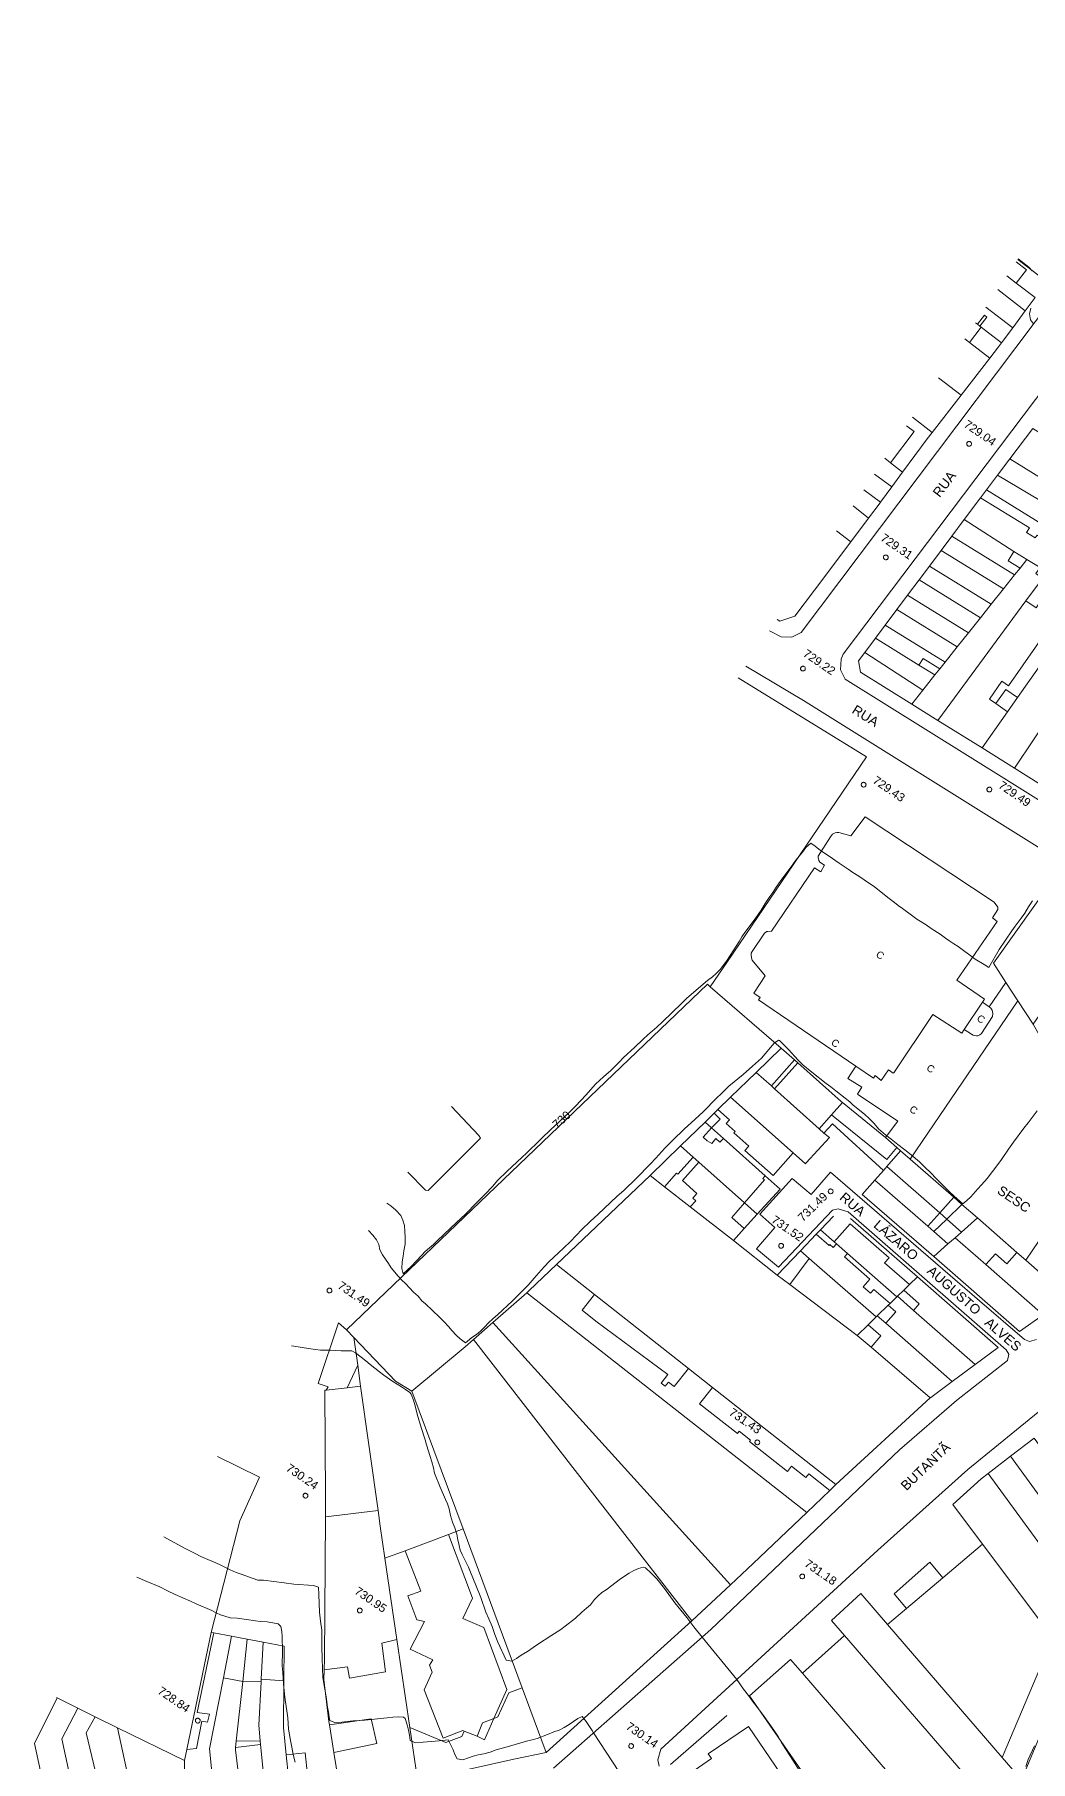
# Model space of a CAD drawing. Header units: metres. Extents: x 322294 to 7190115, y 7390841 to 10157759.
# Drawn here: x 322494.2 to 322703.1, y 7393247.5 to 7393609.9 of the extents above; entities that cross this region are included whole.
import ezdxf
from ezdxf.enums import TextEntityAlignment as Align

# ---------------------------------------------------------------- set-up
doc = ezdxf.new("R2010")
doc.units = ezdxf.units.M
doc.layers.get('0').update_dxf_attribs({"lineweight": 18})
for name, color, linetype, lineweight in [('100_SIST_VIARIO_MEIO_FIO', 1, 'Continuous', 18), ('160_P_SIMP_ASF_TOP', 7, 'Continuous', 18), ('206_MURO_E_MURO_ARRIMO', 7, 'Continuous', 18), ('214_PROJ_BEIRAL_EDIF', 10, 'Continuous', 18), ('216_EDIF_NOTAVEL', 2, 'Continuous', 18), ('218_EDIF_NOTAVEL_TOP', 7, 'Continuous', 18), ('228_CONST_FUND_RUINA_E_TOP', 10, 'Continuous', 18), ('600_CURVA_MESTRA', 14, 'Continuous', 18), ('602_CURVA_MESTRA_TOP', 24, 'Continuous', 18), ('604_CURVA_INTERM', 7, 'Continuous', 18), ('606_PTO_COTADO', 7, 'Continuous', 18), ('608_PTO_COTADO_INTERVIA', 1, 'Continuous', 18), ('624_SEGM_CURVA_MESTRA', 14, 'Continuous', 18)]:
    doc.layers.add(name, color=color, linetype=linetype, lineweight=lineweight)
doc.styles.add('Style-Arial', font='arial.ttf', dxfattribs={"height": 1.75})

# ---------------------------------------------------------------- blocks, each defined once
blk = doc.blocks.new('SP09')
at = {"color": 0, "linetype": 'Continuous'}
blk.add_lwpolyline([(-0.03, -0.51), (-0.14, -0.49), (-0.24, -0.46), (-0.31, -0.42), (-0.35, -0.39), (-0.42, -0.31), (-0.47, -0.24), (-0.51, -0.15), (-0.52, -0.09), (-0.52, 0.03), (-0.51, 0.11), (-0.48, 0.2), (-0.44, 0.27), (-0.4, 0.33), (-0.32, 0.39), (-0.23, 0.44), (-0.15, 0.48), (-0.1, 0.48), (-0.03, 0.48), (0.08, 0.48), (0.19, 0.44), (0.27, 0.4), (0.35, 0.32), (0.41, 0.23), (0.46, 0.11), (0.48, 0.03), (0.48, -0.03), (0.47, -0.08), (0.44, -0.21), (0.38, -0.3), (0.31, -0.38), (0.23, -0.44), (0.1, -0.49), (0.02, -0.51)], close=True, dxfattribs=at)
blk = doc.blocks.new('SP10')
at = {"color": 0, "linetype": 'Continuous'}
blk.add_lwpolyline([(-0.03, -0.51), (-0.14, -0.49), (-0.24, -0.46), (-0.31, -0.42), (-0.35, -0.39), (-0.42, -0.31), (-0.47, -0.24), (-0.51, -0.15), (-0.52, -0.09), (-0.52, 0.03), (-0.51, 0.11), (-0.48, 0.2), (-0.44, 0.27), (-0.4, 0.33), (-0.32, 0.39), (-0.23, 0.44), (-0.15, 0.48), (-0.1, 0.48), (-0.03, 0.48), (0.08, 0.48), (0.19, 0.44), (0.27, 0.4), (0.35, 0.32), (0.41, 0.23), (0.46, 0.11), (0.48, 0.03), (0.48, -0.03), (0.47, -0.08), (0.44, -0.21), (0.38, -0.3), (0.31, -0.38), (0.23, -0.44), (0.1, -0.49), (0.02, -0.51)], close=True, dxfattribs=at)

msp = doc.modelspace()

# ---------------------------------------------------------------- linework, layer by layer
at = {"layer": '100_SIST_VIARIO_MEIO_FIO'}
for points in [[(322731.973, 7393609.91), (322741.46, 7393602.762), (322742.194, 7393600.699), (322741.718, 7393599.296), (322704.044, 7393549.621), (322655.002, 7393484.422), (322653.007, 7393483.431), (322650.781, 7393483.492), (322648.36, 7393484.785)], [(322817.596, 7393369.149), (322703.344, 7393440.226), (322655.443, 7393470.125), (322643.409, 7393477.376)]]:
    msp.add_lwpolyline(points, dxfattribs=at)
msp.add_lwpolyline([(322716.848, 7393544.466), (322784.438, 7393504.341), (322852.286, 7393464.245), (322853.64, 7393457.744), (322808.55, 7393389.808), (322806.057, 7393388.209), (322803.095, 7393388.157), (322801.716, 7393388.735), (322698.636, 7393453.14), (322664.209, 7393474.615), (322663.254, 7393476.628), (322663.354, 7393478.853), (322663.8, 7393479.879), (322711.666, 7393543.317), (322713.616, 7393544.405), (322716.574, 7393544.536)], close=True, dxfattribs=at)
at = {"layer": '100_SIST_VIARIO_MEIO_FIO', "flags": 128}
for points in [[(322603.055, 7393246.084), (322636.052, 7393275.236), (322675.587, 7393312.884), (322687.531, 7393323.256), (322698.249, 7393331.66), (322698.53, 7393333.013), (322697.966, 7393333.909), (322664.82, 7393362.848), (322662.745, 7393363.467), (322661.574, 7393363.2), (322650.226, 7393351.244), (322645.595, 7393355.08), (322649.439, 7393359.551), (322646.314, 7393362.354), (322653.08, 7393369.859), (322657.074, 7393366.475), (322661.14, 7393371.171), (322692.415, 7393344.206), (322701.855, 7393336.05), (322702.888, 7393335.633), (322704.313, 7393336.089)], [(322625.202, 7393246.518), (322624.921, 7393247.855), (322625.535, 7393250.065), (322671.088, 7393291.827), (322689.963, 7393308.805), (322706.585, 7393322.352), (322712.575, 7393326.871), (322724.315, 7393334.669), (322727.589, 7393336.208), (322736.427, 7393339.282), (322748.78, 7393341.736), (322749.807, 7393341.656)]]:
    msp.add_lwpolyline(points, dxfattribs=at)
at = {"layer": '206_MURO_E_MURO_ARRIMO'}
for p, q in [((322696.391, 7393544.347), (322697.025, 7393545.211)), ((322694.579, 7393542.017), (322696.391, 7393544.347)), ((322676.27, 7393518.09), (322681.397, 7393525.057)), ((322681.397, 7393525.057), (322682.459, 7393526.424)), ((322693.827, 7393514.339), (322692.606, 7393512.707)), ((322641.767, 7393474.918), (322668.707, 7393458.304)), ((322659.752, 7393379.394), (322661.578, 7393381.347)), ((322661.578, 7393381.347), (322672.254, 7393371.547)), ((322650.607, 7393367.616), (322645.774, 7393362.352)), ((322645.774, 7393362.352), (322643.032, 7393359.365)), ((322659.026, 7393359.056), (322661.774, 7393361.93)), ((322665.334, 7393361.446), (322679.347, 7393349.205)), ((322658.159, 7393358.15), (322659.026, 7393359.056)), ((322649.955, 7393349.571), (322654.844, 7393354.683)), ((322662.286, 7393305.621), (322661.011, 7393304.403)), ((322627.591, 7393246.886), (322639.397, 7393257.155)), ((322594.683, 7393247.964), (322580.659, 7393244.867)), ((322601.523, 7393249.415), (322594.683, 7393247.964))]:
    msp.add_line(p, q, dxfattribs=at)
msp.add_lwpolyline([(322668.707, 7393458.304), (322639.509, 7393415.363)], dxfattribs=at)
at = {"layer": '206_MURO_E_MURO_ARRIMO', "flags": 128}
for points in [[(322639.509, 7393415.363), (322635.925, 7393410.091)], [(322653.597, 7393394.732), (322654.257, 7393394.144)], [(322638.664, 7393378.266), (322636.148, 7393380.509)], [(322650.607, 7393367.616), (322647.454, 7393370.428)], [(322643.099, 7393364.737), (322645.774, 7393362.352)], [(322685.51, 7393361.334), (322684.035, 7393362.625)], [(322661.909, 7393356.533), (322659.026, 7393359.056)], [(322561.97, 7393330.656), (322562.586, 7393326.257)], [(322555.211, 7393298.878), (322555.022, 7393268.998), (322554.938, 7393266.767)], [(322566.244, 7393300.154), (322566.701, 7393296.898), (322567.693, 7393290.147)], [(322531.244, 7393274.594), (322531.829, 7393274.483)], [(322538.815, 7393273.154), (322535.523, 7393273.78)], [(322537.857, 7393264.265), (322538.815, 7393273.154)], [(322538.815, 7393273.154), (322542.151, 7393272.519)], [(322541.735, 7393264.767), (322542.151, 7393272.519)], [(322542.151, 7393272.519), (322546.529, 7393271.686), (322546.476, 7393264.425)], [(322711.564, 7393268.317), (322701.178, 7393243.673)], [(322556.051, 7393255.229), (322556.978, 7393249.4)]]:
    msp.add_lwpolyline(points, dxfattribs=at)
at = {"layer": '214_PROJ_BEIRAL_EDIF'}
for points in [[(322700.431, 7393562.707), (322706.465, 7393558.059), (322712.459, 7393566.217), (322708.422, 7393569.327), (322707.127, 7393567.646), (322704.885, 7393569.373)], [(322696.208, 7393556.388), (322701.974, 7393551.947), (322704.026, 7393554.739), (322700.107, 7393557.757), (322698.137, 7393559.275)], [(322698.137, 7393559.275), (322700.107, 7393557.757), (322702.261, 7393560.553), (322700.102, 7393562.216)], [(322693.734, 7393552.685), (322699.342, 7393548.365), (322701.974, 7393551.947), (322696.208, 7393556.388)], [(322693.734, 7393552.685), (322699.342, 7393548.365), (322697.025, 7393545.211), (322692.751, 7393548.503), (322692.454, 7393548.732), (322693.911, 7393550.623), (322693.429, 7393550.994), (322691.972, 7393549.103), (322691.555, 7393549.425)], [(322689.315, 7393546.073), (322690.297, 7393545.317), (322692.751, 7393548.503), (322692.454, 7393548.732)], [(322692.454, 7393548.732), (322691.972, 7393549.103), (322691.555, 7393549.425)], [(322683.812, 7393537.837), (322688.515, 7393534.214), (322694.579, 7393542.017), (322690.297, 7393545.317), (322689.315, 7393546.073)], [(322678.299, 7393529.588), (322682.459, 7393526.424), (322688.515, 7393534.214), (322683.812, 7393537.837)], [(322672.553, 7393520.988), (322673.735, 7393520.066), (322678.685, 7393526.574), (322677.094, 7393527.784)], [(322670.33, 7393517.662), (322673.979, 7393514.976), (322676.27, 7393518.09), (322673.735, 7393520.066)], [(322673.735, 7393520.066), (322672.553, 7393520.988)], [(322668.15, 7393514.4), (322671.609, 7393511.755), (322673.979, 7393514.976), (322670.33, 7393517.662)], [(322668.15, 7393514.4), (322671.609, 7393511.755)], [(322665.889, 7393511.016), (322669.113, 7393508.419), (322665.42, 7393503.486), (322662.38, 7393505.765)], [(322671.609, 7393511.755), (322671.519, 7393511.633), (322669.113, 7393508.419), (322665.889, 7393511.016)], [(322662.38, 7393505.765), (322665.42, 7393503.486), (322657.812, 7393493.323), (322653.67, 7393487.887), (322650.508, 7393486.772), (322649.925, 7393487.126)], [(322685.224, 7393384.814), (322700.413, 7393407.153), (322703.606, 7393402.214), (322718.145, 7393376.373), (322711.819, 7393367.041)], [(322531.244, 7393274.594), (322526.129, 7393250.04), (322525.639, 7393247.686), (322511.618, 7393254.594), (322506.917, 7393256.91), (322503.246, 7393258.719), (322498.918, 7393260.851), (322498.77, 7393260.924)]]:
    msp.add_lwpolyline(points, dxfattribs=at)
for points in [[(322714.619, 7393520.325), (322713.682, 7393520.908), (322703.555, 7393527.207), (322698.724, 7393520.84), (322734.767, 7393498.573), (322737.597, 7393502.973), (322739.058, 7393505.244), (322737.642, 7393506.093), (322732.6, 7393509.208), (322728.929, 7393511.476), (322725.426, 7393513.64), (322721.549, 7393516.035), (322716.637, 7393519.07)], [(322707.331, 7393510.821), (322696.151, 7393517.445), (322696.381, 7393517.754), (322698.724, 7393520.84), (322734.767, 7393498.573), (322732.712, 7393495.377), (322728.179, 7393498.206), (322726.726, 7393499.112), (322719.811, 7393503.428), (322717.111, 7393505.028), (322709.88, 7393509.311), (322710.286, 7393509.968), (322707.766, 7393511.525)], [(322714.381, 7393501.641), (322693.827, 7393514.339), (322696.151, 7393517.445), (322707.331, 7393510.821), (322706.808, 7393509.974), (322709.328, 7393508.417), (322709.88, 7393509.311), (322717.111, 7393505.028), (322716.048, 7393503.308), (322715.587, 7393503.593)], [(322699.605, 7393501.46), (322702.312, 7393499.761), (322705.075, 7393498.038), (322706.578, 7393497.1), (322707.89, 7393496.282), (322711.26, 7393494.143), (322715.078, 7393491.72), (322721.15, 7393487.872), (322725.936, 7393484.843), (322730.382, 7393491.756), (322726.639, 7393494.068), (322724.827, 7393491.136), (322723.515, 7393491.947), (322723.802, 7393492.412), (322709.775, 7393501.078), (322709.611, 7393500.814), (322706.28, 7393502.872), (322706.68, 7393503.519), (322704.473, 7393504.883), (322704.09, 7393504.263), (322702.254, 7393505.397), (322702.857, 7393506.374), (322692.606, 7393512.707), (322689.2, 7393508.154)], [(322699.605, 7393501.46), (322698.392, 7393499.498), (322700.881, 7393497.96), (322699.74, 7393496.525), (322686.582, 7393504.654), (322689.2, 7393508.154)], [(322681.88, 7393498.368), (322684.323, 7393501.635), (322697.387, 7393493.564), (322694.842, 7393490.36)], [(322684.323, 7393501.635), (322697.387, 7393493.564), (322699.74, 7393496.525), (322686.582, 7393504.654)], [(322684.069, 7393476.802), (322685.18, 7393478.2), (322687.724, 7393481.401), (322690.089, 7393484.379), (322692.591, 7393487.527), (322694.842, 7393490.36), (322697.387, 7393493.564), (322699.74, 7393496.525), (322700.881, 7393497.96), (322702.312, 7393499.761), (322705.075, 7393498.038), (322704.183, 7393496.827), (322705.606, 7393495.78), (322702.137, 7393491.069), (322683.664, 7393465.981), (322678.186, 7393469.398), (322680.522, 7393472.338), (322683.048, 7393475.516)], [(322681.88, 7393498.368), (322694.842, 7393490.36), (322692.591, 7393487.527), (322679.719, 7393495.48)], [(322677.317, 7393492.27), (322690.089, 7393484.379), (322692.591, 7393487.527), (322679.719, 7393495.48)], [(322715.078, 7393491.72), (322713.729, 7393489.801), (322713.334, 7393489.239), (322709.654, 7393484.003), (322707.197, 7393485.729), (322698.438, 7393473.266), (322697.093, 7393474.211), (322694.45, 7393470.45), (322695.805, 7393469.498), (322698.251, 7393467.779), (322692.927, 7393460.202), (322683.664, 7393465.981), (322702.137, 7393491.069), (322704.237, 7393489.593), (322705.559, 7393491.473), (322706.101, 7393491.092), (322708.118, 7393489.673), (322709.047, 7393490.994), (322711.26, 7393494.143)], [(322677.317, 7393492.27), (322690.089, 7393484.379), (322687.724, 7393481.401), (322675.046, 7393489.233)], [(322687.724, 7393481.401), (322675.046, 7393489.233), (322672.604, 7393485.969), (322685.18, 7393478.2)], [(322699.758, 7393455.941), (322712.124, 7393474.4), (322719.466, 7393485.358), (322719.847, 7393485.928), (322721.15, 7393487.872), (322725.936, 7393484.843), (322709.481, 7393459.259), (322705.174, 7393452.562)], [(322679.688, 7393477.592), (322670.557, 7393483.233), (322668.327, 7393480.252), (322680.522, 7393472.338), (322683.048, 7393475.516)], [(322684.069, 7393476.802), (322680.544, 7393478.979), (322679.688, 7393477.592), (322670.557, 7393483.233), (322672.604, 7393485.969), (322685.18, 7393478.2)], [(322678.186, 7393469.398), (322680.522, 7393472.338), (322668.327, 7393480.252), (322667.002, 7393478.48), (322667.435, 7393476.105)], [(322698.251, 7393467.779), (322700.356, 7393470.772), (322705.742, 7393478.437), (322712.124, 7393474.4), (322699.758, 7393455.941), (322692.927, 7393460.202)], [(322700.356, 7393470.772), (322697.909, 7393472.492), (322695.805, 7393469.498), (322698.251, 7393467.779)], [(322708.295, 7393433.298), (322720.048, 7393425.971), (322703.606, 7393402.214), (322700.413, 7393407.153), (322697.931, 7393410.992), (322695.322, 7393415.029)]]:
    msp.add_lwpolyline(points, close=True, dxfattribs=at)
at = {"layer": '214_PROJ_BEIRAL_EDIF', "flags": 128}
for points in [[(322635.925, 7393410.091), (322635.318, 7393410.637), (322559.613, 7393338.082), (322561.155, 7393336.474), (322569.92, 7393327.326), (322573.303, 7393325.249), (322584.535, 7393334.551), (322586.25, 7393336.056), (322590.316, 7393339.622), (322597.438, 7393345.869), (322597.965, 7393346.331), (322603.664, 7393351.773), (322623.281, 7393370.503), (322629.674, 7393376.707), (322634.816, 7393381.697), (322636.765, 7393383.588), (322637.502, 7393384.304), (322640.187, 7393386.909), (322645.56, 7393392.123), (322650.809, 7393397.218)], [(322645.56, 7393392.123), (322650.809, 7393397.218), (322653.597, 7393394.732), (322648.733, 7393389.277)], [(322663.662, 7393385.778), (322663.4, 7393385.992), (322654.257, 7393394.144), (322649.391, 7393388.687), (322658.761, 7393380.282), (322661.346, 7393383.181)], [(322655.86, 7393372.934), (322656.062, 7393373.139), (322660.892, 7393378.424), (322659.752, 7393379.394), (322658.761, 7393380.282), (322649.391, 7393388.687), (322648.733, 7393389.277), (322645.56, 7393392.123), (322640.187, 7393386.909), (322653.29, 7393375.225)], [(322637.502, 7393384.304), (322640.187, 7393386.909), (322653.29, 7393375.225), (322649.079, 7393370.503), (322643.189, 7393375.756), (322644.003, 7393376.668), (322640.883, 7393379.45), (322641.143, 7393379.742), (322639.262, 7393381.419), (322639.916, 7393382.152)], [(322675.027, 7393376.375), (322672.677, 7393378.43), (322663.662, 7393385.778), (322661.346, 7393383.181), (322672.975, 7393373.825)], [(322636.148, 7393380.509), (322634.816, 7393381.697), (322629.674, 7393376.707), (322632.328, 7393374.341), (322633.523, 7393373.276), (322643.099, 7393364.737), (322647.324, 7393369.565), (322646.97, 7393369.875), (322647.454, 7393370.428), (322638.664, 7393378.266), (322637.954, 7393377.455), (322637.054, 7393378.244), (322636.251, 7393377.192), (322635.232, 7393377.781), (322634.399, 7393378.511)], [(322636.148, 7393380.509), (322634.816, 7393381.697), (322636.765, 7393383.588), (322637.999, 7393382.317)], [(322632.328, 7393374.341), (322629.125, 7393370.748), (322628.865, 7393370.98), (322626.319, 7393368.125), (322623.281, 7393370.503), (322629.674, 7393376.707)], [(322684.035, 7393362.625), (322672.943, 7393372.334), (322675.85, 7393375.656), (322677.822, 7393373.929), (322686.973, 7393365.919)], [(322631.715, 7393363.902), (322632.863, 7393365.19), (322632.258, 7393365.729), (322633.116, 7393366.691), (322630.072, 7393369.405), (322633.523, 7393373.276), (322643.099, 7393364.737), (322640.407, 7393361.662), (322643.032, 7393359.365), (322640.775, 7393356.812)], [(322681.532, 7393359.817), (322684.035, 7393362.625), (322672.943, 7393372.334), (322672.254, 7393371.547), (322670.458, 7393369.51)], [(322666.747, 7393336.932), (322669.629, 7393334.462), (322682.042, 7393323.823), (322662.286, 7393305.621), (322636.39, 7393326.009), (322631.331, 7393329.992), (322611.627, 7393345.504), (322603.664, 7393351.773), (322623.281, 7393370.503), (322626.319, 7393368.125), (322631.715, 7393363.902), (322640.775, 7393356.812), (322649.955, 7393349.571), (322652.581, 7393347.595)], [(322681.532, 7393359.817), (322682.802, 7393358.705), (322685.771, 7393356.106), (322682.791, 7393353.462), (322667.781, 7393366.473), (322670.458, 7393369.51)], [(322688.687, 7393364.42), (322685.51, 7393361.334), (322688.608, 7393358.622), (322691.937, 7393361.575)], [(322664.676, 7393354.111), (322662.369, 7393356.13), (322661.909, 7393356.533), (322665.268, 7393360.371), (322673.429, 7393353.227), (322672.475, 7393352.137), (322677.68, 7393347.581), (322676.495, 7393346.427), (322675.171, 7393345.138), (322675.056, 7393345.025)], [(322685.51, 7393361.334), (322688.608, 7393358.622), (322687.253, 7393357.42), (322685.771, 7393356.106), (322682.802, 7393358.705)], [(322662.369, 7393356.13), (322664.676, 7393354.111), (322664.039, 7393353.382), (322669.4, 7393348.69), (322667.995, 7393347.085), (322669.511, 7393345.759), (322670.237, 7393346.589), (322673.621, 7393343.627), (322673.251, 7393343.267), (322670.953, 7393341.029), (322670.712, 7393340.794), (322656.694, 7393353.064), (322654.844, 7393354.683), (322658.159, 7393358.15), (322660.832, 7393355.81), (322660.98, 7393355.98), (322661.692, 7393355.356)], [(322693.71, 7393351.781), (322705.756, 7393341.263), (322700.742, 7393337.765), (322682.791, 7393353.462), (322685.771, 7393356.106), (322687.253, 7393357.42)], [(322666.747, 7393336.932), (322652.581, 7393347.595), (322656.694, 7393353.064), (322670.712, 7393340.794), (322669.049, 7393339.174)], [(322700.201, 7393354.341), (322702.09, 7393352.688), (322710.979, 7393344.907), (322705.756, 7393341.263), (322693.71, 7393351.781), (322695.744, 7393354.062), (322698.089, 7393351.972)], [(322603.664, 7393351.773), (322611.627, 7393345.504), (322609.024, 7393342.198), (322611.891, 7393339.94), (322627.031, 7393328.686), (322625.649, 7393326.93), (322626.468, 7393326.285), (322627.131, 7393327.127), (322628.331, 7393326.182), (322631.331, 7393329.992), (322636.39, 7393326.009), (322633.693, 7393322.583), (322641.607, 7393316.353), (322641.987, 7393316.836), (322644.387, 7393314.946), (322644.168, 7393314.668), (322652.141, 7393308.391), (322652.976, 7393309.451), (322655.943, 7393307.115), (322656.565, 7393307.904), (322661.011, 7393304.403), (322656.175, 7393299.785), (322597.438, 7393345.869), (322597.965, 7393346.331)], [(322678.551, 7393342.179), (322691.5, 7393330.845), (322696.297, 7393334.397), (322679.347, 7393349.205), (322677.68, 7393347.581), (322676.495, 7393346.427), (322679.764, 7393343.565)], [(322597.438, 7393345.869), (322656.175, 7393299.785), (322644.915, 7393289.033), (322640.137, 7393284.561), (322590.316, 7393339.622)], [(322678.551, 7393342.179), (322691.5, 7393330.845), (322686.671, 7393327.27), (322672.743, 7393339.462), (322674.849, 7393341.868), (322673.251, 7393343.267), (322673.621, 7393343.627), (322675.056, 7393345.025), (322675.171, 7393345.138)], [(322555.338, 7393325.446), (322555.779, 7393326.113), (322553.649, 7393326.861), (322557.972, 7393339.571), (322559.613, 7393338.082), (322561.155, 7393336.474), (322561.97, 7393330.656), (322559.731, 7393325.938)], [(322590.316, 7393339.622), (322640.137, 7393284.561), (322632.06, 7393277), (322586.25, 7393336.056)], [(322669.629, 7393334.462), (322682.042, 7393323.823), (322682.15, 7393323.922), (322686.671, 7393327.27), (322672.743, 7393339.462), (322670.953, 7393341.029), (322670.712, 7393340.794), (322669.049, 7393339.174), (322671.713, 7393336.842)], [(322573.303, 7393325.249), (322584.535, 7393334.551), (322586.25, 7393336.056), (322632.06, 7393277), (322601.523, 7393249.415), (322596.475, 7393262.979), (322584.075, 7393296.303)], [(322562.586, 7393326.257), (322566.244, 7393300.154), (322555.211, 7393298.878), (322555.237, 7393302.929), (322555.09, 7393325.419), (322555.338, 7393325.446), (322559.731, 7393325.938)], [(322698.909, 7393311.56), (322718.454, 7393284.664), (322720.431, 7393289.354), (322721.227, 7393291.296), (322703.882, 7393315.361)], [(322694.193, 7393307.955), (322715.785, 7393278.331), (322718.454, 7393284.664), (322698.909, 7393311.56)], [(322707.74, 7393273.426), (322693.019, 7393293.091), (322686.769, 7393301.439), (322692.756, 7393306.857), (322694.193, 7393307.955), (322715.785, 7393278.331), (322713.377, 7393272.618), (322711.564, 7393268.317)], [(322590.5, 7393256.548), (322588.116, 7393255.643), (322587.015, 7393252.812), (322584.297, 7393253.906), (322583.988, 7393254.031), (322579.894, 7393252.37), (322575.94, 7393262.549), (322577.572, 7393266.255), (322577.048, 7393267.704), (322577.735, 7393268.829), (322573.003, 7393271.084), (322576.009, 7393276.872), (322574.374, 7393277.25), (322572.473, 7393282.282), (322575.213, 7393283.244), (322571.927, 7393291.723), (322581.028, 7393295.169), (322586.08, 7393281.811), (322584.007, 7393277.535), (322588.408, 7393275.602), (322593.216, 7393262.602)], [(322590.5, 7393256.548), (322591.391, 7393256.88), (322593.673, 7393261.936), (322596.475, 7393262.979), (322584.075, 7393296.303), (322581.028, 7393295.169), (322586.08, 7393281.811), (322584.007, 7393277.535), (322588.408, 7393275.602), (322593.216, 7393262.602)], [(322584.297, 7393253.906), (322583.988, 7393254.031), (322579.894, 7393252.37), (322575.94, 7393262.549), (322577.572, 7393266.255), (322577.048, 7393267.704), (322577.735, 7393268.829), (322573.003, 7393271.084), (322576.009, 7393276.872), (322574.374, 7393277.25), (322572.473, 7393282.282), (322575.213, 7393283.244), (322571.927, 7393291.723), (322567.693, 7393290.147), (322570.199, 7393273.093), (322572.91, 7393254.643), (322580.431, 7393251.492), (322583.829, 7393252.757)], [(322673.094, 7393276.242), (322677.066, 7393279.601), (322684.699, 7393286.055), (322693.019, 7393293.091), (322707.74, 7393273.426), (322697.163, 7393248.33)], [(322677.066, 7393279.601), (322684.699, 7393286.055), (322681.976, 7393289.307), (322674.483, 7393282.712)], [(322697.163, 7393248.33), (322673.094, 7393276.242), (322667.479, 7393282.753), (322661.364, 7393277.083), (322664.063, 7393273.957), (322697.847, 7393234.817), (322700.23, 7393241.151), (322701.178, 7393243.673)], [(322525.785, 7393239.132), (322528.085, 7393239.361), (322527.755, 7393242.677), (322525.728, 7393242.475), (322525.639, 7393247.686), (322526.129, 7393250.04), (322528.126, 7393250.239), (322529.253, 7393255.957), (322530.485, 7393255.733), (322530.853, 7393257.454), (322528.299, 7393257.805), (322531.829, 7393274.483), (322535.523, 7393273.78), (322533.824, 7393265.05), (322530.92, 7393250.136), (322532.431, 7393234.971), (322525.88, 7393233.627)], [(322556.978, 7393249.4), (322565.951, 7393251.273), (322564.818, 7393256.476), (322556.051, 7393255.229), (322555.95, 7393255.866), (322554.859, 7393264.686), (322554.938, 7393266.767), (322559.858, 7393267.389), (322560.25, 7393264.994), (322567.769, 7393266.358), (322567.044, 7393272.344), (322570.199, 7393273.093), (322572.91, 7393254.643), (322574.513, 7393243.736), (322558.352, 7393240.761)], [(322693.066, 7393222.101), (322697.847, 7393234.817), (322664.063, 7393273.957), (322655.243, 7393266.041)], [(322655.243, 7393266.041), (322693.066, 7393222.101), (322685.408, 7393201.736), (322644.125, 7393261.291), (322652.765, 7393268.919)], [(322533.824, 7393265.05), (322530.92, 7393250.136), (322532.431, 7393234.971), (322538.024, 7393236.118), (322536.318, 7393249.987), (322536.368, 7393250.446), (322536.511, 7393251.771), (322537.857, 7393264.265)], [(322541.705, 7393264.206), (322537.857, 7393264.265), (322536.511, 7393251.771), (322541.542, 7393251.838), (322541.221, 7393255.166)], [(322541.613, 7393251.109), (322542.962, 7393237.131), (322548.03, 7393238.327), (322547.435, 7393244.308), (322546.977, 7393248.915), (322546.405, 7393254.661), (322546.476, 7393264.425), (322541.735, 7393264.767), (322541.705, 7393264.206), (322541.221, 7393255.166), (322541.542, 7393251.838)], [(322499.188, 7393228.073), (322504.884, 7393229.268), (322499.93, 7393252.28), (322503.246, 7393258.719), (322498.918, 7393260.851), (322494.195, 7393251.265)], [(322504.884, 7393229.268), (322510.51, 7393230.448), (322505.012, 7393253.516), (322506.917, 7393256.91), (322503.246, 7393258.719), (322499.93, 7393252.28)], [(322510.51, 7393230.448), (322505.012, 7393253.516), (322506.917, 7393256.91), (322511.618, 7393254.594), (322516.544, 7393231.712), (322516.35, 7393231.672)], [(322587.015, 7393252.812), (322588.55, 7393252.081), (322590.5, 7393256.548), (322588.116, 7393255.643)], [(322643.939, 7393254.868), (322635.497, 7393249.136), (322636.16, 7393248.133), (322629.576, 7393243.561), (322665.341, 7393191.676), (322678.8, 7393200.81), (322649.233, 7393244.053), (322650.639, 7393244.964)], [(322525.785, 7393239.132), (322525.728, 7393242.475), (322525.639, 7393247.686), (322511.618, 7393254.594), (322516.544, 7393231.712), (322525.88, 7393233.627)], [(322538.024, 7393236.118), (322542.962, 7393237.131), (322541.613, 7393251.109), (322536.368, 7393250.446), (322536.318, 7393249.987)], [(322547.435, 7393244.308), (322546.977, 7393248.915), (322550.956, 7393249.311), (322551.415, 7393244.704)]]:
    msp.add_lwpolyline(points, close=True, dxfattribs=at)
for points in [[(322581.643, 7393384.944), (322587.392, 7393378.858), (322587.729, 7393378.322), (322576.727, 7393367.31), (322576.206, 7393367.387), (322572.463, 7393371.205)], [(322532.566, 7393311.5), (322541.378, 7393307.156), (322537.227, 7393298.002), (322531.244, 7393274.594)], [(322498.77, 7393260.924), (322498.918, 7393260.851), (322494.195, 7393251.265), (322499.188, 7393228.073)]]:
    msp.add_lwpolyline(points, dxfattribs=at)
at = {"layer": '216_EDIF_NOTAVEL', "flags": 128}
for points in [[(322711.819, 7393367.041), (322702.09, 7393352.688), (322700.201, 7393354.341), (322691.937, 7393361.575), (322688.687, 7393364.42), (322686.973, 7393365.919), (322677.822, 7393373.929), (322685.224, 7393384.814)], [(322711.819, 7393367.041), (322702.09, 7393352.688), (322710.979, 7393344.907), (322716.52, 7393348.064), (322717.061, 7393348.581), (322717.851, 7393349.734), (322718.256, 7393350.366), (322718.633, 7393351.013), (322718.865, 7393351.445), (322719.33, 7393352.033), (322719.847, 7393352.575), (322720.414, 7393353.066), (322721.024, 7393353.502), (322721.672, 7393353.878), (322722.106, 7393354.087), (322727.039, 7393356.871)]]:
    msp.add_lwpolyline(points, dxfattribs=at)
at = {"layer": '228_CONST_FUND_RUINA_E_TOP'}
for points in [[(322646.394, 7393410.763), (322647.464, 7393412.345), (322644.737, 7393415.685), (322644.572, 7393416.124), (322644.478, 7393416.76), (322644.507, 7393417.119), (322644.706, 7393417.492), (322647.31, 7393421.351), (322647.78, 7393421.651), (322648.001, 7393421.702), (322648.74, 7393421.783), (322657.796, 7393435.038), (322659.1, 7393434.225), (322659.858, 7393435.626), (322658.915, 7393436.255), (322658.691, 7393436.613), (322658.52, 7393437.208), (322658.535, 7393437.503), (322661.107, 7393441.574), (322661.556, 7393442.118), (322662.078, 7393442.399), (322662.464, 7393442.465), (322662.863, 7393442.454), (322665.409, 7393441.736), (322668.422, 7393445.724), (322695.484, 7393427.816), (322696.222, 7393426.812), (322696.238, 7393426.322), (322695.096, 7393424.535), (322696.116, 7393423.814), (322687.621, 7393411.452), (322693.427, 7393407.452), (322693.006, 7393406.826), (322689.177, 7393401.125), (322688.678, 7393400.381), (322682.613, 7393404.282), (322674.383, 7393392.058)], [(322685.224, 7393384.814), (322700.413, 7393407.153), (322697.931, 7393410.992), (322694.397, 7393405.845), (322694.731, 7393405.609), (322695.016, 7393405.174), (322695.155, 7393404.505), (322695.091, 7393403.852), (322692.795, 7393400.251), (322692.454, 7393399.972), (322692.038, 7393399.8), (322691.722, 7393399.789), (322691.05, 7393399.959), (322690.687, 7393400.103), (322689.177, 7393401.125)], [(322689.177, 7393401.125), (322688.678, 7393400.381), (322682.613, 7393404.282), (322674.383, 7393392.058)]]:
    msp.add_lwpolyline(points, dxfattribs=at)
at = {"layer": '228_CONST_FUND_RUINA_E_TOP', "flags": 128}
for points in [[(322666.432, 7393393.436), (322646.001, 7393407.341), (322646.351, 7393407.831), (322645.049, 7393408.775), (322646.394, 7393410.763)], [(322674.383, 7393392.058), (322674.306, 7393391.943), (322673.276, 7393392.647), (322671.767, 7393390.422), (322670.481, 7393391.43), (322670.152, 7393390.905), (322666.432, 7393393.436), (322664.793, 7393390.812), (322667.706, 7393388.993), (322666.824, 7393387.58), (322675.291, 7393381.908), (322672.677, 7393378.43), (322675.027, 7393376.375), (322675.85, 7393375.656), (322677.822, 7393373.929), (322685.224, 7393384.814)], [(322674.383, 7393392.058), (322674.306, 7393391.943), (322673.276, 7393392.647), (322671.767, 7393390.422), (322670.481, 7393391.43), (322670.152, 7393390.905), (322666.432, 7393393.436)]]:
    msp.add_lwpolyline(points, dxfattribs=at)
at = {"layer": '228_CONST_FUND_RUINA_E_TOP'}
msp.add_lwpolyline([(322694.397, 7393405.845), (322693.006, 7393406.826), (322689.177, 7393401.125), (322690.687, 7393400.103), (322691.05, 7393399.959), (322691.722, 7393399.789), (322692.038, 7393399.8), (322692.454, 7393399.972), (322692.795, 7393400.251), (322695.091, 7393403.852), (322695.155, 7393404.505), (322695.016, 7393405.174), (322694.731, 7393405.609)], close=True, dxfattribs=at)
at = {"layer": '600_CURVA_MESTRA', "elevation": 730}
for points in [[(322639.332, 7393415.482), (322640.093, 7393416.634), (322641.966, 7393419.613), (322642.567, 7393420.572), (322643.195, 7393421.482), (322645.315, 7393424.365), (322646.62, 7393426.194), (322647.433, 7393427.544), (322648.39, 7393429.01), (322649.053, 7393429.9), (322649.768, 7393430.993), (322650.551, 7393432.148), (322653.22, 7393435.769), (322653.881, 7393436.649), (322655.267, 7393438.36), (322655.992, 7393439.329), (322657.023, 7393440.217), (322657.932, 7393439.598), (322659.021, 7393438.65), (322661.044, 7393437.344), (322662.055, 7393436.685), (322662.939, 7393436.03), (322663.802, 7393435.46), (322664.825, 7393434.742), (322665.831, 7393434.083), (322667.05, 7393433.321), (322668.216, 7393432.55), (322670.345, 7393431.021), (322673.461, 7393428.61), (322674.53, 7393427.784), (322675.354, 7393427.117), (322676.211, 7393426.51), (322678.397, 7393424.894), (322679.255, 7393424.305), (322681.224, 7393423.051), (322682.262, 7393422.299), (322684.11, 7393421.111), (322685.271, 7393420.276), (322686.129, 7393419.687), (322687.024, 7393419.115), (322687.9, 7393418.503), (322689.304, 7393417.481), (322690.562, 7393416.606), (322691.469, 7393415.905), (322693.335, 7393414.739), (322694.37, 7393414.139), (322696.523, 7393417.93), (322699.172, 7393421.802), (322699.857, 7393422.811), (322701.133, 7393424.448), (322701.902, 7393425.542), (322702.681, 7393426.836), (322703.506, 7393428.139)], [(322568.078, 7393364.643), (322568.936, 7393364.1), (322569.993, 7393363.184), (322570.993, 7393362.081), (322571.455, 7393361.127), (322571.787, 7393360.003), (322571.831, 7393358.744), (322571.95, 7393357.517), (322571.892, 7393356.089), (322571.671, 7393354.684), (322571.516, 7393353.549), (322571.302, 7393352.343), (322571.237, 7393350.95), (322571.534, 7393349.87), (322573.219, 7393351.403), (322575.4, 7393353.746), (322576.143, 7393354.518), (322577.039, 7393355.333), (322577.872, 7393356.029), (322578.651, 7393356.749), (322581.408, 7393359.446), (322583.688, 7393361.512), (322584.522, 7393362.319), (322587.004, 7393364.856), (322588.733, 7393366.555), (322590.261, 7393368.179), (322591.387, 7393369.479), (322593.261, 7393371.318), (322596.482, 7393374.361), (322597.357, 7393375.145), (322600.236, 7393377.95), (322602.784, 7393380.407)]]:
    msp.add_lwpolyline(points, dxfattribs=at)
at = {"layer": '600_CURVA_MESTRA', "elevation": 730, "flags": 128}
for points in [[(322606.636, 7393383.973), (322607.601, 7393384.99), (322608.827, 7393386.314), (322609.83, 7393387.37), (322611.859, 7393389.612), (322612.756, 7393390.495), (322613.503, 7393391.183), (322615.043, 7393392.525), (322616.904, 7393394.359), (322617.679, 7393395.174), (322620.07, 7393397.443), (322621.743, 7393398.992), (322622.809, 7393400.008), (322623.724, 7393400.795), (322624.734, 7393401.63), (322625.897, 7393402.717), (322629.849, 7393406.588), (322631.016, 7393407.68), (322635.321, 7393411.382), (322636.398, 7393412.189), (322637.149, 7393412.848), (322637.98, 7393413.73), (322639.332, 7393415.482)], [(322618.087, 7393243.368), (322611.452, 7393253.502), (322611.121, 7393254.003), (322610.598, 7393254.866), (322609.899, 7393255.926), (322609.027, 7393256.931), (322608.119, 7393256.507), (322606.31, 7393255.303), (322605.249, 7393254.643), (322604.206, 7393254.11), (322603.077, 7393253.722), (322601.802, 7393253.181), (322599.592, 7393252.334), (322598.578, 7393252.059), (322597.392, 7393251.768), (322593.841, 7393250.727), (322591.014, 7393249.942), (322589.735, 7393249.48), (322588.395, 7393249.125), (322587.209, 7393248.874), (322586.206, 7393248.624), (322585.213, 7393248.271), (322584.014, 7393247.87), (322582.819, 7393248.066), (322582.348, 7393248.963), (322582.001, 7393249.969), (322580.968, 7393252.062), (322579.082, 7393251.833), (322575.728, 7393251.558), (322574.114, 7393251.391), (322572.999, 7393251.905), (322572.822, 7393253.047), (322572.637, 7393254.071), (322572.36, 7393255.223), (322571.915, 7393256.557), (322571.593, 7393256.803), (322570.468, 7393256.855), (322569.346, 7393256.793), (322568.174, 7393256.703), (322563.458, 7393256.198), (322561.032, 7393256.025), (322559.79, 7393255.912), (322558.671, 7393255.742), (322557.288, 7393255.616), (322556.107, 7393256.1), (322555.953, 7393256.835), (322555.82, 7393257.83), (322555.626, 7393258.912), (322555.345, 7393261.079), (322554.851, 7393263.867), (322554.655, 7393265.142), (322554.493, 7393269.081), (322554.415, 7393271.62), (322554.415, 7393273.567), (322554.48, 7393275.081), (322554.143, 7393276.977), (322553.924, 7393278.841), (322553.802, 7393282.55), (322553.716, 7393284.125), (322552.686, 7393284.426), (322548.56, 7393284.745), (322546.553, 7393284.966), (322542.234, 7393285.585), (322541.017, 7393285.531), (322540.034, 7393285.9), (322537.524, 7393286.794), (322536.456, 7393287.201), (322535.231, 7393287.703), (322533.262, 7393288.687), (322532.196, 7393289.202), (322530.513, 7393289.89), (322529.095, 7393290.554), (322527.911, 7393291.171), (322525.791, 7393292.212), (322521.294, 7393294.631)]]:
    msp.add_lwpolyline(points, dxfattribs=at)
at = {"layer": '604_CURVA_INTERM', "flags": 128}
for points, elevation in [([(322703.458, 7393560.311), (322702.701, 7393561.072), (322700.499, 7393562.81)], 729), ([(322703.707, 7393549.173), (322703.062, 7393550.018), (322702.903, 7393551.266), (322703.168, 7393552.508)], 729), ([(322698.448, 7393375.977), (322696.97, 7393373.856), (322696.027, 7393372.538), (322695.08, 7393371.291), (322693.972, 7393369.873), (322692.836, 7393368.505), (322692.034, 7393367.649), (322690.566, 7393366.019), (322689.736, 7393365.239), (322688.893, 7393364.547), (322687.693, 7393365.571), (322686.161, 7393366.993), (322684.696, 7393368.438), (322683.334, 7393369.813), (322682.134, 7393371.074), (322680.986, 7393372.153), (322679.812, 7393373.348), (322678.022, 7393374.824), (322676.705, 7393375.848), (322675.285, 7393376.991), (322673.853, 7393378.078), (322672.667, 7393379.032), (322671.217, 7393380.282), (322670.309, 7393381.375), (322669.343, 7393382.403), (322668.231, 7393383.367), (322665.922, 7393385.248), (322665.166, 7393385.907), (322662.24, 7393388.262), (322661.179, 7393389.079), (322660.251, 7393389.763), (322657.244, 7393392.143), (322655.355, 7393393.686), (322654.35, 7393394.707), (322652.319, 7393396.897), (322650.414, 7393398.783), (322650.247, 7393398.899), (322649.321, 7393398.245), (322646.63, 7393395.121), (322644.79, 7393393.442), (322642.835, 7393391.705), (322639.821, 7393389.257), (322638.282, 7393387.721), (322637.241, 7393386.725), (322634.44, 7393383.85), (322631.931, 7393381.512), (322630.514, 7393380.252), (322627.994, 7393377.831), (322626.367, 7393376.188), (322624.477, 7393374.117), (322623.278, 7393372.844), (322620.35, 7393369.878), (322617.881, 7393367.426), (322616.327, 7393366.04), (322612.417, 7393362.359), (322610.718, 7393360.81), (322608.998, 7393359.141), (322606.577, 7393356.649), (322605.133, 7393355.248), (322602.067, 7393352.345), (322601.21, 7393351.47), (322600.43, 7393350.615), (322599.002, 7393348.921), (322597.727, 7393347.485), (322596.491, 7393346.241), (322595.496, 7393345.196), (322594.382, 7393344.114), (322591.332, 7393341.295), (322590.3, 7393340.373), (322589.425, 7393339.545), (322588.664, 7393338.756), (322587.73, 7393337.835), (322586.913, 7393337.08), (322585.903, 7393336.513), (322585.008, 7393335.698), (322584.598, 7393335.373), (322583.452, 7393336.217), (322582.604, 7393337.007), (322581.814, 7393337.867), (322581.025, 7393338.793), (322580.112, 7393339.759), (322579.127, 7393340.747), (322576.196, 7393343.536), (322575.431, 7393344.198), (322574.635, 7393345.135), (322573.701, 7393346.021), (322572.006, 7393347.839), (322571.25, 7393348.534), (322570.479, 7393349.334), (322568.972, 7393351.098), (322568.448, 7393351.986), (322567.797, 7393352.953), (322567.158, 7393353.812), (322566.647, 7393354.873), (322566.385, 7393355.989), (322565.887, 7393356.947), (322565.116, 7393357.965), (322564.255, 7393358.923)], 731), ([(322704.471, 7393384.073), (322702.593, 7393381.559), (322701.671, 7393380.411), (322699.484, 7393377.447), (322698.448, 7393375.977)], 731)]:
    msp.add_lwpolyline(points, dxfattribs=dict(at, elevation=elevation))
at = {"layer": '604_CURVA_INTERM'}
for points, elevation in [([(322548.11, 7393334.762), (322549.492, 7393334.546), (322550.738, 7393334.307), (322553.088, 7393333.96), (322554.198, 7393333.834), (322555.238, 7393333.814), (322556.262, 7393333.817), (322557.407, 7393333.776), (322558.498, 7393333.689), (322559.569, 7393333.657), (322560.71, 7393333.681), (322561.49, 7393333.282), (322562.728, 7393332.325), (322563.658, 7393331.576), (322564.608, 7393330.843), (322566.529, 7393329.3), (322567.477, 7393328.575), (322569.32, 7393327.217), (322571.161, 7393326.123), (322572.004, 7393325.56), (322572.871, 7393324.946), (322573.175, 7393324.565), (322573.648, 7393323.332), (322574.051, 7393322.169), (322574.542, 7393320.1), (322574.909, 7393318.755), (322575.258, 7393317.566), (322576.114, 7393315.028), (322576.409, 7393313.97), (322577.2, 7393311.489), (322577.543, 7393310.359), (322577.866, 7393309.111), (322578.091, 7393308.04), (322579.279, 7393305.107), (322580.383, 7393302.506), (322580.808, 7393301.593), (322581.153, 7393300.511), (322581.461, 7393299.105), (322581.858, 7393297.726), (322582.347, 7393296.523), (322582.741, 7393295.208), (322582.956, 7393294.018), (322583.224, 7393292.856), (322583.477, 7393291.867), (322583.908, 7393290.927), (322585.182, 7393288.295), (322585.643, 7393287.229), (322586.778, 7393284.504), (322587.799, 7393281.927), (322588.829, 7393278.862), (322589.498, 7393277.414), (322590.144, 7393275.835), (322590.764, 7393274.174), (322591.39, 7393272.578), (322593.125, 7393268.763), (322594.293, 7393268.583), (322595.262, 7393269.135), (322596.251, 7393269.813), (322597.576, 7393270.615), (322598.79, 7393271.399), (322599.923, 7393272.185), (322602.478, 7393273.875), (322604.547, 7393275.207), (322605.514, 7393275.905), (322607.629, 7393277.608), (322608.996, 7393278.843), (322609.964, 7393279.672), (322610.826, 7393280.377), (322611.66, 7393281.49), (322612.395, 7393282.278), (322613.207, 7393282.942), (322614.057, 7393283.55), (322617.094, 7393285.809), (322618.894, 7393286.995), (322619.895, 7393287.588), (322620.839, 7393288.038), (322621.811, 7393288.315), (322622.298, 7393288.12), (322623.547, 7393287.002), (322624.693, 7393285.81), (322626.287, 7393283.828), (322628.491, 7393280.807), (322630.977, 7393277.719), (322632.49, 7393275.766), (322634.198, 7393273.598), (322641.519, 7393264.719), (322642.913, 7393262.678), (322643.925, 7393261.361), (322644.758, 7393260.163), (322646.217, 7393258.258), (322647.205, 7393256.928), (322649.264, 7393254.073), (322650.181, 7393252.765), (322650.864, 7393251.48), (322651.528, 7393250.407), (322652.765, 7393248.536), (322655.067, 7393244.932)], 731), ([(322515.632, 7393286.158), (322517.773, 7393285.292), (322520.472, 7393284.153), (322522.107, 7393283.304), (322523.718, 7393282.532), (322526.869, 7393281.173), (322528.078, 7393280.594), (322531.342, 7393279.166), (322532.268, 7393278.723), (322533.184, 7393278.313), (322535.196, 7393277.681), (322536.702, 7393277.555), (322539.149, 7393277.258), (322540.568, 7393277.039), (322541.57, 7393276.911), (322542.974, 7393276.793), (322544.188, 7393276.638), (322545.279, 7393276.392), (322545.823, 7393275.812), (322546.06, 7393274.809), (322546.14, 7393273.645), (322546.19, 7393270.733), (322546.156, 7393267.607), (322546.262, 7393266.21), (322546.311, 7393264.972), (322546.387, 7393263.826), (322546.592, 7393261.61), (322546.742, 7393260.428), (322547.113, 7393258.167), (322547.305, 7393256.701), (322547.408, 7393255.46), (322547.467, 7393254.287), (322547.912, 7393251.546), (322548.473, 7393248.698), (322548.847, 7393247.394)], 729), ([(322703.92, 7393250.769), (322702.614, 7393247.93), (322702.101, 7393246.479)], 732)]:
    msp.add_lwpolyline(points, dxfattribs=dict(at, elevation=elevation))
at = {"layer": '624_SEGM_CURVA_MESTRA', "elevation": 730}
msp.add_lwpolyline([(322602.784, 7393380.407), (322603.026, 7393380.64), (322604.569, 7393382.088), (322606.281, 7393383.599), (322606.636, 7393383.973)], dxfattribs=at)

# ---------------------------------------------------------------- block references
at = {"layer": '606_PTO_COTADO', "rotation": 325.5688295630279}
for p in [(322690.226, 7393524.013, 729.04), (322672.757, 7393500.183, 729.315), (322668.111, 7393452.486, 729.435), (322694.477, 7393451.462, 729.495), (322556.071, 7393346.336, 731.495), (322645.811, 7393314.475, 731.435), (322551.054, 7393303.287, 730.24), (322655.242, 7393286.338, 731.185), (322562.43, 7393279.178, 730.95), (322528.446, 7393256.073, 728.845)]:
    msp.add_blockref('SP09', p, dxfattribs=at)
at = {"layer": '608_PTO_COTADO_INTERVIA', "rotation": 325.5688295630279}
for p in [(322655.384, 7393476.845, 729.22), (322661.195, 7393367.144, 731.48), (322650.795, 7393355.719, 731.52), (322619.364, 7393250.749, 730.14)]:
    msp.add_blockref('SP10', p, dxfattribs=at)

# ---------------------------------------------------------------- texts
at = {"layer": '160_P_SIMP_ASF_TOP', "style": 'Style-Arial'}
msp.add_text('RUA', height=2, rotation=52.56883, dxfattribs=at).set_placement((322684.01, 7393512.631))
for s, rotation, p in [('RUA', 328.08858, (322665.976, 7393468.504)), ('RUA', 319.41377, (322663.528, 7393366.365)), ('LÁZARO', 319.16194, (322670.66, 7393360.554)), ('AUGUSTO', 318.53365, (322681.891, 7393350.956)), ('ALVES', 318.87489, (322693.942, 7393340.092)), ('BUTANTÃ', 43.66702, (322676.353, 7393304.942))]:
    msp.add_text(s, height=2, rotation=rotation, dxfattribs=at).set_placement(p, align=Align.MIDDLE_LEFT)
at = {"layer": '218_EDIF_NOTAVEL_TOP', "style": 'Style-Arial'}
msp.add_text('SESC', height=2, rotation=325.56883, dxfattribs=at).set_placement((322695.924, 7393366.863))
at = {"layer": '228_CONST_FUND_RUINA_E_TOP', "style": 'Style-Arial'}
for p in [(322670.502, 7393416.545), (322691.656, 7393403.129), (322661.102, 7393398.066), (322681.108, 7393392.724), (322677.525, 7393384.051)]:
    msp.add_text('C', height=1.5, rotation=325.56883, dxfattribs=at).set_placement(p)
at = {"layer": '602_CURVA_MESTRA_TOP', "style": 'Style-Arial'}
msp.add_text('730', height=1.75, rotation=41.44752, dxfattribs=at).set_placement((322604.699, 7393382.202), align=Align.MIDDLE_CENTER)
at = {"layer": '606_PTO_COTADO', "style": 'Style-Arial'}
for s, p in [('729.04', (322692.512, 7393526.311, 729.04)), ('729.31', (322675.033, 7393502.488, 729.315)), ('729.43', (322673.4, 7393451.604, 729.435)), ('729.49', (322699.766, 7393450.58, 729.495)), ('731.49', (322561.19, 7393345.571, 731.495)), ('731.43', (322643.251, 7393318.974, 731.435)), ('730.24', (322550.348, 7393307.287, 730.24)), ('731.18', (322659.075, 7393287.227, 731.185)), ('730.95', (322564.717, 7393281.475, 730.95)), ('728.84', (322523.437, 7393260.511, 728.845))]:
    msp.add_text(s, height=1.75, rotation=325.56883, dxfattribs=at).set_placement(p, align=Align.MIDDLE_CENTER)
at = {"layer": '608_PTO_COTADO_INTERVIA', "style": 'Style-Arial'}
for s, rotation, p in [('729.22', 325.56883, (322658.798, 7393478.208, 729.22)), ('731.49', 44.00166, (322657.397, 7393363.906, 731.48)), ('731.52', 325.56883, (322652.128, 7393359.375, 731.52)), ('730.14', 325.56883, (322621.629, 7393253.061, 730.14))]:
    msp.add_text(s, height=1.75, rotation=rotation, dxfattribs=at).set_placement(p, align=Align.MIDDLE_CENTER)

doc.saveas('drawing.dxf')
